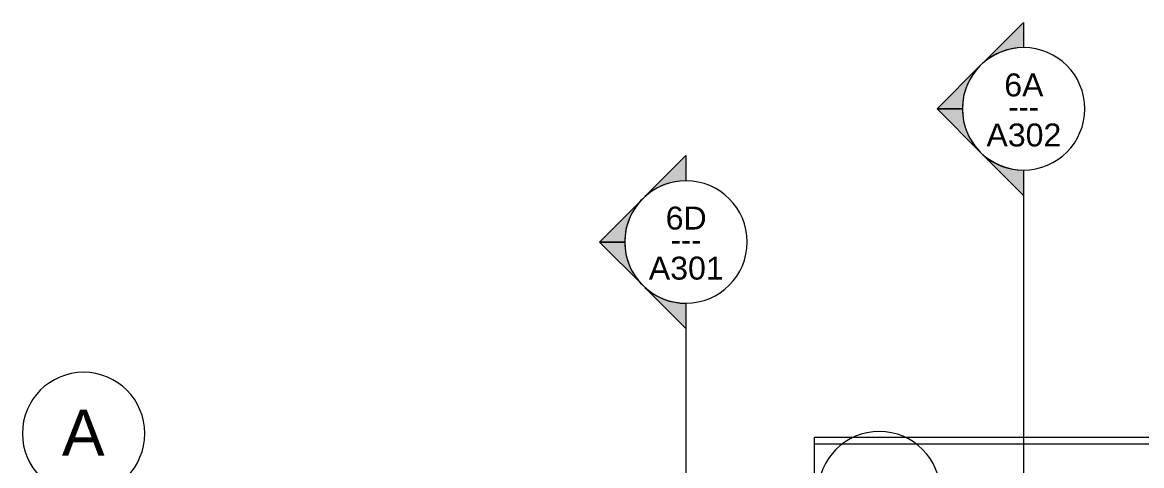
# Model space of a CAD drawing. Header units: inches. Extents: x -4168 to 1483, y -300 to 637.
# Drawn here: x -806.6 to -367.7, y 463.3 to 637.1 of the extents above; entities that cross this region are included whole.
import ezdxf

# ---------------------------------------------------------------- set-up
doc = ezdxf.new("R2010")
doc.units = ezdxf.units.IN
doc.header["$MEASUREMENT"] = 0
for name, color, linetype, lineweight in [('A-ROOF-4', 55, 'Continuous', 9), ('G-ANNO-SYMB', 111, 'Continuous', 9), ('S-GRID-IDEN', 1, 'Continuous', 9)]:
    doc.layers.add(name, color=color, linetype=linetype, lineweight=lineweight)
doc.styles.add('Arial', font='arial.ttf', dxfattribs={"height": 18})
doc.styles.add('Arial_1', font='arial.ttf', dxfattribs={"height": 9})
doc.styles.add('Century Gothic', font='ufonts.com_century-gothic.ttf', dxfattribs={"height": 9})

# ---------------------------------------------------------------- blocks, each defined once
blk = doc.blocks.new('Grid - Grid Head - Circle-50561-BUILDING SECTION - EAST_WEST AT RAMP - LOOKING SOUTH')
at = {"layer": 'S-GRID-IDEN'}
for start, end in [(0, 180), (180, 360)]:
    blk.add_arc((-11847.19, 475.86), 24, start, end, dxfattribs=at)
blk = doc.blocks.new('Section - Section Head - Filled-22785-BUILDING SECTION - EAST_WEST AT RAMP - LOOKING SOUTH')
at = {"layer": 'G-ANNO-SYMB'}
h = blk.add_hatch(color=256, dxfattribs=at)
edge = h.paths.add_edge_path(flags=0)
edge.add_line((-10177.68, -248), (-10193.79, -231.9))
edge.add_line((-10193.79, -231.9), (-10193.79, -241.81))
edge.add_arc((-10193.79, -265.84), 24.03, 47.9216, 90, ccw=False)
h = blk.add_hatch(color=256, dxfattribs=at)
edge = h.paths.add_edge_path(flags=0)
edge.add_arc((-10193.79, -265.84), 24, 0, 45, ccw=False)
edge.add_line((-10169.79, -265.84), (-10159.85, -265.84))
edge.add_line((-10159.85, -265.84), (-10176.82, -248.87))
h = blk.add_hatch(color=256, dxfattribs=at)
edge = h.paths.add_edge_path(flags=0)
edge.add_line((-10176.82, -282.81), (-10159.85, -265.84))
edge.add_line((-10159.85, -265.84), (-10169.79, -265.84))
edge.add_arc((-10193.79, -265.84), 24, 315, 360, ccw=False)
h = blk.add_hatch(color=256, dxfattribs=at)
edge = h.paths.add_edge_path(flags=0)
edge.add_arc((-10193.79, -265.84), 24.03, 270, 312.0784, ccw=False)
edge.add_line((-10193.79, -289.87), (-10193.79, -299.78))
edge.add_line((-10193.79, -299.78), (-10177.68, -283.68))
for p, q in [((-10193.79, -241.81), (-10193.79, -231.9)), ((-10193.79, -231.9), (-10177.68, -248)), ((-10176.82, -248.87), (-10159.85, -265.84)), ((-10159.85, -265.84), (-10176.82, -282.81)), ((-10169.79, -265.84), (-10159.85, -265.84)), ((-10159.85, -265.84), (-10169.79, -265.84)), ((-10177.68, -283.68), (-10193.79, -299.78)), ((-10193.79, -299.78), (-10193.79, -289.87))]:
    blk.add_line(p, q, dxfattribs=at)
for centre, radius, start, end in [((-10193.79, -265.87), 24, 90, 270), ((-10193.79, -265.84), 24.03, 47.9216, 90), ((-10193.79, -265.87), 24, 270, 90), ((-10193.79, -265.84), 24, 360, 45), ((-10193.79, -265.84), 24, 315, 360), ((-10193.79, -265.84), 24.03, 270, 312.0784)]:
    blk.add_arc(centre, radius, start, end, dxfattribs=at)

msp = doc.modelspace()

# ---------------------------------------------------------------- linework, layer by layer
at = {"layer": 'A-ROOF-4'}
for p, q in [((-358.8726, 474.2896), (-495.9976, 474.2896)), ((-495.9976, 456.6874), (-495.9976, 474.2896)), ((-495.9976, 471.8156), (-358.8726, 471.8156))]:
    msp.add_line(p, q, dxfattribs=at)
at = {"layer": 'G-ANNO-SYMB'}
for p, q in [((-414.0288, 579.1806), (-414.0288, -223.4132)), ((-546.4226, 526.9531), (-546.4226, -231.7467))]:
    msp.add_line(p, q, dxfattribs=at)

# ---------------------------------------------------------------- block references
at = {"layer": 'G-ANNO-SYMB', "rotation": 180}
for p in [(-10607.8182, 337.3419), (-10740.212, 285.1144)]:
    msp.add_blockref('Section - Section Head - Filled-22785-BUILDING SECTION - EAST_WEST AT RAMP - LOOKING SOUTH', p, dxfattribs=at)
at = {"layer": 'S-GRID-IDEN'}
for p in [(11064.5668, 0), (11376.5668, -23.1909)]:
    msp.add_blockref('Grid - Grid Head - Circle-50561-BUILDING SECTION - EAST_WEST AT RAMP - LOOKING SOUTH', p, dxfattribs=at)

# ---------------------------------------------------------------- texts
at = {"layer": 'G-ANNO-SYMB', "char_height": 9, "attachment_point": 1}
for s, insert, width, style in [('6A', (-421.6018, 617.0893), 18.786, 'Arial_1'), ('---', (-420.0011, 608.5826), 15.453, 'Century Gothic'), ('A302', (-428.5939, 597.453), 35.754, 'Arial_1'), ('6D', (-554.3735, 564.8617), 19.695, 'Arial_1'), ('---', (-552.3949, 556.355), 15.453, 'Century Gothic'), ('A301', (-560.9876, 545.2255), 35.754, 'Arial_1')]:
    msp.add_mtext(s, dxfattribs=dict(at, insert=insert, width=width, style=style))
at = {"layer": 'S-GRID-IDEN', "insert": (-791.1311, 485.1505), "char_height": 18, "width": 20.301, "attachment_point": 1, "style": 'Arial'}
msp.add_mtext('A', dxfattribs=at)

doc.saveas('drawing.dxf')
